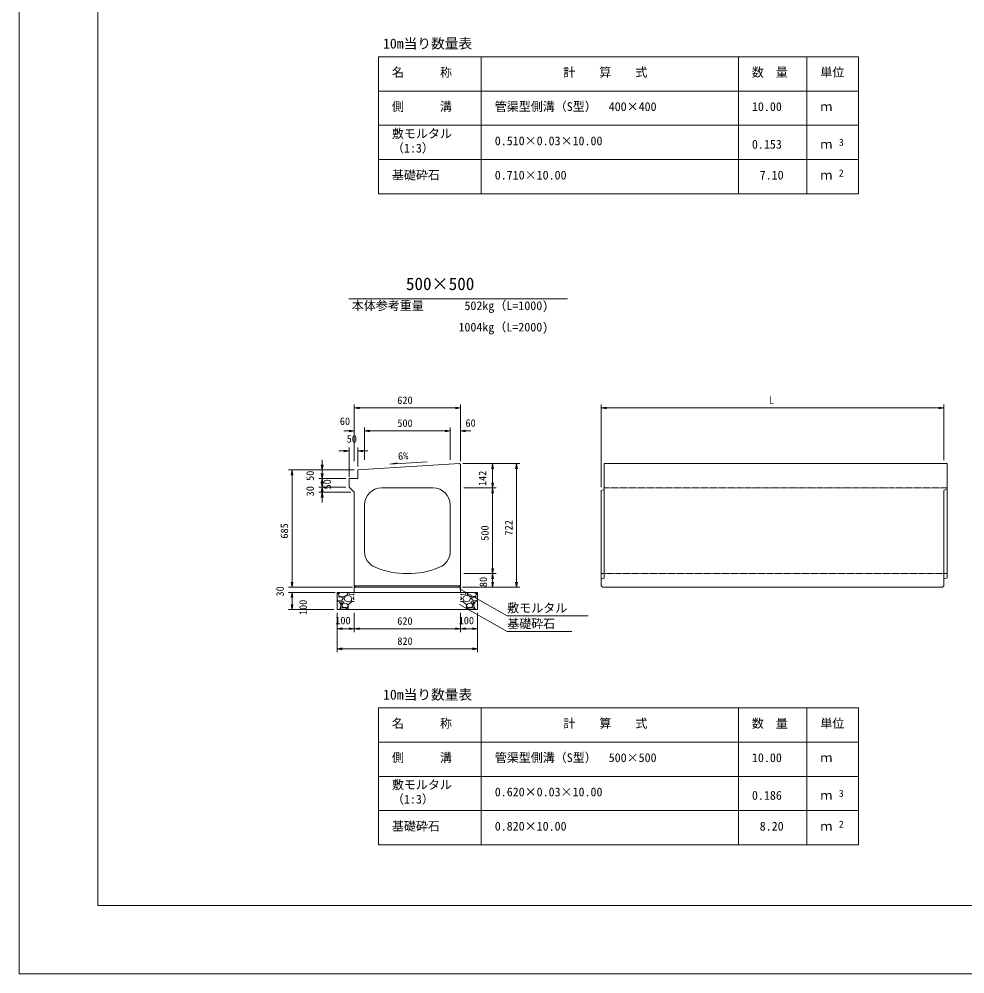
# Model space of a CAD drawing. Units: millimetres, scale not verified. Extents: x 0 to 84100, y 0 to 59400.
# Drawn here: x 0 to 27594, y 0 to 27874 of the extents above; entities that cross this region are included whole.
import ezdxf
from ezdxf.enums import TextEntityAlignment as Align

# ---------------------------------------------------------------- set-up
doc = ezdxf.new("R2010")
doc.units = ezdxf.units.MM
doc.header["$LTSCALE"] = 100
doc.linetypes.add('USER1', pattern=[0.375, 0.25, -0.125])
for name, color, linetype, lineweight in [('0_2', 7, 'Continuous', 18), ('D-MTR-FRAM（材料表図枠）', 2, 'Continuous', 18), ('D-STR-DIM（寸法）', 7, 'Continuous', 18), ('D-STR-HTXT（旗揚げ）', 7, 'Continuous', 18), ('D-STR-STRn（構造物）', 7, 'Continuous', 18), ('D-STR（構造物外形線）', 1, 'Continuous', 18), ('D-TTL(外枠）', 2, 'Continuous', 18), ('DEFPOINTS_3', 8, 'Continuous', 18)]:
    doc.layers.add(name, color=color, linetype=linetype, lineweight=lineweight)
for name, color, linetype in [('D-MTR-TXT(文字列）', 7, 'Continuous'), ('D-MTR（材料表タイトル）', 7, 'Continuous'), ('D-STR-TXT（文字）', 7, 'Continuous'), ('D-TTL-TXT（文字）', 7, 'Continuous')]:
    doc.layers.add(name, color=color, linetype=linetype)
doc.styles.add('ＭＳ ゴシック', font='')
doc.styles.get('ＭＳ ゴシック').set_extended_font_data('MS Gothic')

msp = doc.modelspace()

# ---------------------------------------------------------------- linework, layer by layer
at = {"layer": '0_2'}
for p, q in [((9778, 16521.4), (9928, 16546.4)), ((9928, 16496.4), (9778, 16521.4)), ((9778, 16521.4), (9928, 16521.4)), ((12728, 16546.4), (12878, 16521.4)), ((12878, 16521.4), (12728, 16496.4)), ((12878, 16521.4), (12728, 16521.4)), ((16983, 16521.4), (17133, 16546.4)), ((17133, 16496.4), (16983, 16521.4)), ((16983, 16521.4), (17133, 16521.4)), ((26833, 16546.4), (26983, 16521.4)), ((26983, 16521.4), (26833, 16496.4)), ((26983, 16521.4), (26833, 16521.4)), ((9628, 15877.9), (9778, 15852.9)), ((9778, 15852.9), (9628, 15827.9)), ((9778, 15852.9), (9628, 15852.9)), ((10078, 15852.9), (10228, 15877.9)), ((10078, 15852.9), (10228, 15877.9)), ((10228, 15827.9), (10078, 15852.9)), ((10078, 15852.9), (10228, 15852.9)), ((10228, 15827.9), (10078, 15852.9)), ((10078, 15852.9), (10228, 15852.9)), ((12428, 15877.9), (12578, 15852.9)), ((12428, 15877.9), (12578, 15852.9)), ((12578, 15852.9), (12428, 15827.9)), ((12578, 15852.9), (12428, 15852.9)), ((12578, 15852.9), (12428, 15827.9)), ((12578, 15852.9), (12428, 15852.9)), ((12878, 15852.9), (13028, 15877.9)), ((13028, 15827.9), (12878, 15852.9)), ((12878, 15852.9), (13028, 15852.9)), ((9478, 15293), (9628, 15268)), ((9628, 15268), (9478, 15243)), ((9628, 15268), (9478, 15268)), ((9878, 15268), (10028, 15293)), ((10028, 15243), (9878, 15268)), ((9878, 15268), (10028, 15268)), ((8841.7, 14712.1), (8816.7, 14862.1)), ((8866.7, 14862.1), (8841.7, 14712.1)), ((8841.7, 14712.1), (8841.7, 14862.1)), ((13789.2, 14747.1), (13814.2, 14897.1)), ((13814.2, 14897.1), (13839.2, 14747.1)), ((13814.2, 14897.1), (13814.2, 14747.1)), ((14486.8, 14747.1), (14511.8, 14897.1)), ((14511.8, 14897.1), (14536.8, 14747.1)), ((14511.8, 14897.1), (14511.8, 14747.1)), ((7938.3, 14562.1), (7963.3, 14712.1)), ((7963.3, 14712.1), (7988.3, 14562.1)), ((7963.3, 14712.1), (7963.3, 14562.1)), ((8841.7, 14462.1), (8816.7, 14612.1)), ((8866.7, 14612.1), (8841.7, 14462.1)), ((8841.7, 14462.1), (8841.7, 14612.1)), ((8816.7, 14312.1), (8841.7, 14462.1)), ((8841.7, 14212.1), (8816.7, 14362.1)), ((8841.7, 14462.1), (8866.7, 14312.1)), ((8841.7, 14462.1), (8841.7, 14312.1)), ((8866.7, 14362.1), (8841.7, 14212.1)), ((8841.7, 14212.1), (8841.7, 14362.1)), ((13814.2, 14187.1), (13789.2, 14337.1)), ((13839.2, 14337.1), (13814.2, 14187.1)), ((13814.2, 14187.1), (13814.2, 14337.1)), ((8816.7, 14062.1), (8841.7, 14212.1)), ((8816.7, 13912.1), (8841.7, 14062.1)), ((8841.7, 14212.1), (8866.7, 14062.1)), ((8841.7, 14212.1), (8841.7, 14062.1)), ((8841.7, 14062.1), (8866.7, 13912.1)), ((8841.7, 14062.1), (8841.7, 13912.1)), ((13789.2, 14037.1), (13814.2, 14187.1)), ((13814.2, 14187.1), (13839.2, 14037.1)), ((13814.2, 14187.1), (13814.2, 14037.1)), ((13814.2, 11687.1), (13789.2, 11837.1)), ((13839.2, 11837.1), (13814.2, 11687.1)), ((13814.2, 11687.1), (13814.2, 11837.1)), ((7963.3, 11287.1), (7938.3, 11437.1)), ((7963.3, 11287.1), (7938.3, 11437.1)), ((7988.3, 11437.1), (7963.3, 11287.1)), ((7963.3, 11287.1), (7963.3, 11437.1)), ((7988.3, 11437.1), (7963.3, 11287.1)), ((7963.3, 11287.1), (7963.3, 11437.1)), ((13789.2, 11537.1), (13814.2, 11687.1)), ((13814.2, 11287.1), (13789.2, 11437.1)), ((13814.2, 11687.1), (13839.2, 11537.1)), ((13814.2, 11687.1), (13814.2, 11537.1)), ((13839.2, 11437.1), (13814.2, 11287.1)), ((13814.2, 11287.1), (13814.2, 11437.1)), ((14511.8, 11287.1), (14486.8, 11437.1)), ((14536.8, 11437.1), (14511.8, 11287.1)), ((14511.8, 11287.1), (14511.8, 11437.1)), ((7938.3, 10987.1), (7963.3, 11137.1)), ((7938.3, 10987.1), (7963.3, 11137.1)), ((7963.3, 11137.1), (7988.3, 10987.1)), ((7963.3, 11137.1), (7963.3, 10987.1)), ((7963.3, 11137.1), (7988.3, 10987.1)), ((7963.3, 11137.1), (7963.3, 10987.1)), ((7963.3, 10637.1), (7938.3, 10787.1)), ((7988.3, 10787.1), (7963.3, 10637.1)), ((7963.3, 10637.1), (7963.3, 10787.1)), ((9278, 10076), (9428, 10101)), ((9428, 10051), (9278, 10076)), ((9278, 10076), (9428, 10076)), ((9628, 10101), (9778, 10076)), ((9778, 10076), (9628, 10051)), ((9778, 10076), (9628, 10076)), ((9778, 10076), (9928, 10101)), ((9928, 10051), (9778, 10076)), ((9778, 10076), (9928, 10076)), ((12728, 10101), (12878, 10076)), ((12878, 10076), (12728, 10051)), ((12878, 10076), (12728, 10076)), ((12878, 10076), (13028, 10101)), ((13028, 10051), (12878, 10076)), ((12878, 10076), (13028, 10076)), ((13228, 10101), (13378, 10076)), ((13378, 10076), (13228, 10051)), ((13378, 10076), (13228, 10076)), ((9278, 9489.3), (9428, 9514.3)), ((9428, 9464.3), (9278, 9489.3)), ((9278, 9489.3), (9428, 9489.3)), ((13228, 9514.3), (13378, 9489.3)), ((13378, 9489.3), (13228, 9464.3)), ((13378, 9489.3), (13228, 9489.3))]:
    msp.add_line(p, q, dxfattribs=at)
at = {"layer": 'D-MTR-FRAM（材料表図枠）'}
for p, q in [((10485.6, 26773.7), (24485.6, 26773.7)), ((10485.6, 22773.7), (10485.6, 26773.7)), ((13485.6, 22773.7), (13485.6, 26773.7)), ((20985.6, 22773.7), (20985.6, 26773.7)), ((22985.6, 23573.7), (22985.6, 26773.7)), ((22985.6, 22773.7), (22985.6, 26773.7)), ((24485.6, 22773.7), (24485.6, 26773.7)), ((10485.6, 25773.7), (24485.6, 25773.7)), ((10485.6, 24773.7), (24485.6, 24773.7)), ((10485.6, 23773.7), (24485.6, 23773.7)), ((10485.6, 22773.7), (24485.6, 22773.7)), ((10485.6, 7766.1), (24485.6, 7766.1)), ((10485.6, 3766.1), (10485.6, 7766.1)), ((13485.6, 3766.1), (13485.6, 7766.1)), ((20985.6, 3766.1), (20985.6, 7766.1)), ((22985.6, 4566.1), (22985.6, 7766.1)), ((22985.6, 3766.1), (22985.6, 7766.1)), ((24485.6, 3766.1), (24485.6, 7766.1)), ((10485.6, 6766.1), (24485.6, 6766.1)), ((10485.6, 5766.1), (24485.6, 5766.1)), ((10485.6, 4766.1), (24485.6, 4766.1)), ((10485.6, 3766.1), (24485.6, 3766.1))]:
    msp.add_line(p, q, dxfattribs=at)
at = {"layer": 'D-STR-DIM（寸法）'}
for p, q in [((9778, 14967.1), (9778, 16621.4)), ((9928, 16521.4), (12728, 16521.4)), ((12878, 14967.1), (12878, 16621.4)), ((16983, 14212.1), (16983, 16621.4)), ((17133, 16521.4), (26833, 16521.4)), ((26983, 14997.1), (26983, 16621.4)), ((9778, 14967.1), (9778, 15952.9)), ((10078, 15012.1), (10078, 15952.9)), ((10078, 15012.1), (10078, 15952.9)), ((12578, 15012.1), (12578, 15952.9)), ((12578, 15012.1), (12578, 15952.9)), ((12878, 14967.1), (12878, 15952.9)), ((9628, 15852.9), (9478, 15852.9)), ((10228, 15852.9), (10378, 15852.9)), ((10228, 15852.9), (12428, 15852.9)), ((12428, 15852.9), (12278, 15852.9)), ((13028, 15852.9), (13178, 15852.9)), ((9628, 14512.1), (9628, 15368)), ((9878, 14812.1), (9878, 15368)), ((9478, 15268), (9328, 15268)), ((10028, 15268), (10178, 15268)), ((8841.7, 14862.1), (8841.7, 15012.1)), ((10819.4, 14878.7), (11906.6, 14947.5)), ((10819.4, 14878.7), (11032.2, 14920.3)), ((12948, 14897.1), (13914.2, 14897.1)), ((12948, 14897.1), (14611.8, 14897.1)), ((9528, 14712.1), (7863.3, 14712.1)), ((7963.3, 14562.1), (7963.3, 11437.1)), ((9778, 14712.1), (8741.7, 14712.1)), ((8841.7, 14612.1), (8841.7, 14762.1)), ((8841.7, 14362.1), (8841.7, 14512.1)), ((13814.2, 14747.1), (13814.2, 14337.1)), ((14511.8, 14747.1), (14511.8, 11437.1)), ((9528, 14462.1), (8741.7, 14462.1)), ((9528, 14462.1), (8741.7, 14462.1)), ((8841.7, 14312.1), (8841.7, 14162.1)), ((9528, 14212.1), (8741.7, 14212.1)), ((9528, 14212.1), (8741.7, 14212.1)), ((9678, 14062.1), (8741.7, 14062.1)), ((8841.7, 14062.1), (8841.7, 13912.1)), ((12978, 14187.1), (13914.2, 14187.1)), ((12978, 14187.1), (13914.2, 14187.1)), ((13814.2, 11837.1), (13814.2, 14037.1)), ((8841.7, 13912.1), (8841.7, 13762.1)), ((7963.3, 11437.1), (7963.3, 11587.1)), ((12978, 11687.1), (13914.2, 11687.1)), ((12978, 11687.1), (13914.2, 11687.1)), ((13814.2, 11437.1), (13814.2, 11537.1)), ((9723, 11287.1), (7863.3, 11287.1)), ((9723, 11287.1), (7863.3, 11287.1)), ((12933, 11287.1), (13914.2, 11287.1)), ((12948, 11287.1), (14611.8, 11287.1)), ((9223, 11137.1), (7863.3, 11137.1)), ((9223, 11137.1), (7863.3, 11137.1)), ((7963.3, 10987.1), (7963.3, 10787.1)), ((7963.3, 10987.1), (7963.3, 10837.1)), ((9178, 10637.1), (7863.3, 10637.1)), ((9278, 10537.1), (9278, 9389.3)), ((9278, 10537.1), (9278, 9976)), ((9778, 10537.1), (9778, 9976)), ((9778, 10537.1), (9778, 9976)), ((12878, 10537.1), (12878, 9976)), ((12878, 10537.1), (12878, 9976)), ((13378, 10537.1), (13378, 9976)), ((13378, 10537.1), (13378, 9389.3)), ((9628, 10076), (9428, 10076)), ((12728, 10076), (9928, 10076)), ((13028, 10076), (13228, 10076)), ((13228, 9489.3), (9428, 9489.3))]:
    msp.add_line(p, q, dxfattribs=at)
at = {"layer": 'D-STR-HTXT（旗揚げ）'}
for p, q in [((9623.5, 19707.9), (16001.8, 19707.9)), ((12845.5, 11242.1), (14241.7, 10450.8)), ((12845.5, 10783), (14241.7, 9991.8)), ((16601.5, 10450.8), (14241.7, 10450.8)), ((16128, 9991.8), (14241.7, 9991.8))]:
    msp.add_line(p, q, dxfattribs=at)
at = {"layer": 'D-STR-STRn（構造物）'}
for p, q in [((9778, 11287.1), (9778, 11137.1)), ((12878, 11287.1), (12878, 11137.1)), ((9778, 11137.1), (9278, 11137.1)), ((9278, 11137.1), (9278, 10637.1)), ((9278, 11093.6), (9334.3, 11137.1)), ((9354.3, 11006.3), (9278, 10998.3)), ((9298.7, 10898.5), (9278, 10921.1)), ((9339, 10866.4), (9278, 10871.5)), ((9413.5, 10907.2), (9298.5, 10897.2)), ((9308.8, 11081.9), (9358.5, 11137.1)), ((9344.8, 11021.6), (9309.8, 11081.6)), ((9468.5, 11012.9), (9343.5, 11022.9)), ((9453.7, 10982.2), (9353.7, 11007.2)), ((9423.8, 10876.7), (9388.8, 10861.7)), ((9458.8, 10956.9), (9413.8, 10906.9)), ((9484, 10857), (9424, 10877)), ((9458.9, 10956.6), (9453.9, 10981.6)), ((9574.1, 11066.5), (9469.1, 11011.5)), ((9483.4, 10957), (9513.4, 10887)), ((9488.7, 10956.9), (9518.7, 11026.9)), ((9513.4, 10886.5), (9598.4, 10861.5)), ((9518.9, 11026.9), (9598.9, 11051.9)), ((9594, 11136.9), (9574, 11066.9)), ((9598.7, 11051.9), (9678.7, 11021.9)), ((9599.1, 10861.6), (9684.1, 10886.6)), ((9718.9, 10876.9), (9603.9, 10771.9)), ((9611, 11137.1), (9638, 11073.1)), ((9638.5, 11071.6), (9743.5, 11066.6)), ((9678.9, 11021.7), (9708.9, 10956.7)), ((9683.7, 10887.1), (9708.7, 10957.1)), ((9778, 10871.5), (9719, 10876.4)), ((9743.7, 10957), (9758.7, 10997)), ((9778, 10921.1), (9743.7, 10958.5)), ((9743.9, 11067.3), (9778, 11093.6)), ((9778, 10998.3), (9759.3, 10996.3)), ((12878, 11137.1), (9778, 11137.1)), ((12878, 11137.1), (13378, 11137.1)), ((12912.1, 11067.3), (12878, 11093.6)), ((12878, 10998.3), (12896.7, 10996.3)), ((12878, 10921.1), (12912.3, 10958.5)), ((12878, 10871.5), (12937, 10876.4)), ((12912.2, 10957), (12897.2, 10997)), ((13017.4, 11071.6), (12912.4, 11066.6)), ((12937, 10876.9), (13052, 10771.9)), ((12977, 11021.7), (12947, 10956.7)), ((12972.3, 10887.1), (12947.3, 10957.1)), ((13056.8, 10861.6), (12971.8, 10886.6)), ((13057.3, 11051.9), (12977.3, 11021.9)), ((13044.9, 11137.1), (13017.9, 11073.1)), ((13137, 11026.9), (13057, 11051.9)), ((13142.5, 10886.5), (13057.5, 10861.5)), ((13061.9, 11136.9), (13081.9, 11066.9)), ((13081.9, 11066.5), (13186.9, 11011.5)), ((13167.2, 10956.9), (13137.2, 11026.9)), ((13172.5, 10957), (13142.5, 10887)), ((13171.9, 10857), (13231.9, 10877)), ((13187.4, 11012.9), (13312.4, 11022.9)), ((13197, 10956.6), (13202, 10981.6)), ((13197.1, 10956.9), (13242.1, 10906.9)), ((13202.3, 10982.2), (13302.3, 11007.2)), ((13232.2, 10876.7), (13267.2, 10861.7)), ((13242.4, 10907.2), (13357.4, 10897.2)), ((13347.1, 11081.9), (13297.4, 11137.1)), ((13301.7, 11006.3), (13378, 10998.3)), ((13311.1, 11021.6), (13346.1, 11081.6)), ((13317, 10866.4), (13378, 10871.5)), ((13378, 11093.6), (13321.7, 11137.1)), ((13357.3, 10898.5), (13378, 10921.1)), ((13378, 11137.1), (13378, 10637.1)), ((9278, 10637.1), (13378, 10637.1)), ((9334.3, 10637.1), (9353.9, 10652.3)), ((9394.9, 10777.2), (9339.9, 10867.2)), ((9353.9, 10651.7), (9393.9, 10776.7)), ((9358.5, 10637.1), (9398.8, 10681.9)), ((9388.6, 10861.9), (9408.6, 10811.9)), ((9398.8, 10681.9), (9528.8, 10681.9)), ((9408.7, 10812), (9483.7, 10857)), ((9408.7, 10767.1), (9448.7, 10707.1)), ((9458.8, 10816.9), (9408.8, 10766.9)), ((9449, 10706.7), (9574, 10691.7)), ((9559.4, 10802.2), (9459.4, 10817.2)), ((9528.7, 10683), (9593.7, 10638)), ((9599.9, 10765.9), (9559.9, 10800.9)), ((9574, 10692), (9599, 10737)), ((9598, 10668.1), (9611, 10637.1)), ((9603.6, 10772.1), (9598.6, 10667.1)), ((9598.8, 10736.9), (9598.8, 10766.9)), ((13057.9, 10668.1), (13044.9, 10637.1)), ((13052.3, 10772.1), (13057.3, 10667.1)), ((13056, 10765.9), (13096, 10800.9)), ((13082, 10692), (13057, 10737)), ((13057.1, 10736.9), (13057.1, 10766.9)), ((13127.3, 10683), (13062.3, 10638)), ((13206.9, 10706.7), (13081.9, 10691.7)), ((13096.5, 10802.2), (13196.5, 10817.2)), ((13257.1, 10681.9), (13127.1, 10681.9)), ((13247.3, 10812), (13172.3, 10857)), ((13197.1, 10816.9), (13247.1, 10766.9)), ((13247.3, 10767.1), (13207.3, 10707.1)), ((13267.3, 10861.9), (13247.3, 10811.9)), ((13297.4, 10637.1), (13257.1, 10681.9)), ((13261, 10777.2), (13316, 10867.2)), ((13302, 10651.7), (13262, 10776.7)), ((13321.7, 10637.1), (13302.1, 10652.3))]:
    msp.add_line(p, q, dxfattribs=at)
at = {"layer": 'D-STR（構造物外形線）'}
for p, q in [((9878, 14712.1), (12848, 14897.1)), ((12848, 14897.1), (12878, 14867.1)), ((12878, 11332.1), (12878, 14867.1)), ((17073, 14897.1), (27073, 14897.1)), ((17073, 11552.1), (17073, 14897.1)), ((27073, 11567.1), (27073, 14897.1)), ((9878, 14462.1), (9878, 14712.1)), ((9628, 14212.1), (9628, 14462.1)), ((9628, 14462.1), (9878, 14462.1)), ((9628, 14212.1), (9778, 14062.1)), ((9778, 11332.1), (9778, 14062.1)), ((10578, 14187.1), (12078, 14187.1)), ((16983, 14112.1), (17073, 14137.1)), ((16983, 11332.1), (16983, 14112.1)), ((26983, 14112.1), (27073, 14162.1)), ((26983, 11332.1), (26983, 14112.1)), ((10078, 12333.1), (10078, 13687.1)), ((12578, 12333.1), (12578, 13687.1)), ((16983, 11522.1), (17073, 11552.1)), ((26983, 11537.1), (27073, 11567.1)), ((9778, 11332.1), (12878, 11332.1)), ((9778, 11332.1), (9823, 11287.1)), ((9778, 11287.1), (12283, 11287.1)), ((9823, 11287.1), (12878, 11287.1)), ((9823, 11287.1), (12833, 11287.1)), ((12833, 11287.1), (12878, 11332.1)), ((16983, 11332.1), (17028, 11287.1)), ((17028, 11287.1), (26938, 11287.1)), ((26938, 11287.1), (26983, 11332.1))]:
    msp.add_line(p, q, dxfattribs=at)
at = {"layer": 'D-STR（構造物外形線）', "linetype": 'USER1'}
for p, q in [((17073, 14187.1), (27073, 14187.1)), ((16983, 11687.1), (27073, 11687.1))]:
    msp.add_line(p, q, dxfattribs=at)
at = {"layer": 'D-STR（構造物外形線）'}
for centre, radius, start, end in [((10578, 13687.1), 500, 90, 180), ((12078, 13687.1), 500, 0, 90), ((10578, 12333.1), 500, 180, 247.97558), ((12078, 12333.1), 500, 292.02442, 0), ((11328, 14187.1), 2500, 247.97567, 292.02433)]:
    msp.add_arc(centre, radius, start, end, dxfattribs=at)
at = {"layer": 'D-TTL(外枠）'}
for p, q in [((2300, 2000), (2300, 57400)), ((81800, 2000), (2300, 2000))]:
    msp.add_line(p, q, dxfattribs=at)
at = {"layer": 'DEFPOINTS_3'}
for q in [(0, 59400), (84100, 0)]:
    msp.add_line((0, 0), q, dxfattribs=at)

# ---------------------------------------------------------------- texts
at = {"layer": 'D-MTR-TXT(文字列）', "style": 'ＭＳ ゴシック'}
for s, height, p in [('名\u3000\u3000\u3000称', 256.6, (10877.8, 26114)), ('計\u3000\u3000算\u3000\u3000式', 256.6, (15878.6, 26114)), ('数\u3000量', 256.6, (21377.8, 26114)), ('単位', 256.6, (23377.8, 26114)), ('側\u3000\u3000\u3000溝', 256.6, (10877.8, 25114)), ('管渠型側溝（S型）\u3000400×400', 256.6, (13877.8, 25114)), ('10.00', 256.6, (21380.5, 25114)), ('ｍ', 256.6, (23377.8, 25114)), ('敷モルタル', 256.6, (10877.8, 24324.1)), ('（1:3）', 256.6, (10877.8, 23901.8)), ('0.510×0.03×10.00', 256.6, (13877.8, 24114)), ('0.153', 256.6, (21380.5, 24014)), ('ｍ', 256.6, (23377.8, 24014)), ('3', 205.3, (23918, 24114.5)), ('基礎砕石', 256.6, (10877.8, 23114)), ('0.710×10.00', 256.6, (13877.8, 23114)), ('7.10', 256.6, (21607.9, 23114)), ('2', 205.3, (23918, 23214.5)), ('ｍ', 256.6, (23377.8, 23114)), ('本体参考重量', 256.6, (9706.5, 19301.2)), (' 502kg（L=1000)', 256.6, (12818.5, 19301.2)), ('1004kg（L=2000)', 256.6, (12818.5, 18677.1)), ('名\u3000\u3000\u3000称', 256.6, (10877.8, 7106.5)), ('計\u3000\u3000算\u3000\u3000式', 256.6, (15878.6, 7106.5)), ('数\u3000量', 256.6, (21377.8, 7106.5)), ('単位', 256.6, (23377.8, 7106.5)), ('側\u3000\u3000\u3000溝', 256.6, (10877.8, 6106.5)), ('管渠型側溝（S型）\u3000500×500', 256.6, (13877.8, 6106.5)), ('10.00', 256.6, (21380.5, 6106.5)), ('ｍ', 256.6, (23377.8, 6106.5)), ('敷モルタル', 256.6, (10877.8, 5316.5)), ('0.620×0.03×10.00', 256.6, (13877.8, 5106.5)), ('0.186', 256.6, (21380.5, 5006.5)), ('3', 205.3, (23918, 5106.9)), ('（1:3）', 256.6, (10877.8, 4894.3)), ('ｍ', 256.6, (23377.8, 5006.5)), ('基礎砕石', 256.6, (10877.8, 4106.5)), ('2', 205.3, (23918, 4206.9)), ('0.820×10.00', 256.6, (13877.8, 4106.5)), ('8.20', 256.6, (21607.9, 4106.5)), ('ｍ', 256.6, (23377.8, 4106.5))]:
    msp.add_text(s, height=height, dxfattribs=at).set_placement(p, align=Align.BOTTOM_LEFT)
at = {"layer": 'D-MTR（材料表タイトル）', "style": 'ＭＳ ゴシック'}
for p in [(10619.8, 26926.2), (10619.8, 7918.7)]:
    msp.add_text('10m当り数量表', height=293.3, dxfattribs=at).set_placement(p, align=Align.BOTTOM_LEFT)
at = {"layer": 'D-STR-DIM（寸法）', "style": 'ＭＳ ゴシック'}
for s, p in [('620', (11032.5, 16571.4)), ('L', (21884.1, 16571.4)), ('60', (9357.1, 15959.7)), ('500', (11034.8, 15902.9)), ('60', (13022.7, 15906.4)), ('50', (9557.3, 15443)), ('100', (9224.2, 10142.4)), ('620', (11032.5, 10126)), ('100', (12824.2, 10142.4)), ('820', (11034.8, 9539.3))]:
    msp.add_text(s, height=219.9, dxfattribs=at).set_placement(p, align=Align.BOTTOM_LEFT)
for s, p in [('50', (8666.7, 14391.4)), ('142', (13694.3, 14241.4)), ('30', (8666.7, 13941.4)), ('50', (9164.5, 14141.4)), ('685', (7913.3, 12708)), ('722', (14461.8, 12798.2)), ('500', (13764.2, 12644)), ('80', (13719.4, 11291.4)), ('30', (7788.3, 11016.4)), ('100', (8459.9, 10475.6))]:
    msp.add_text(s, height=219.9, rotation=90, dxfattribs=at).set_placement(p, align=Align.BOTTOM_LEFT)
at = {"layer": 'D-STR-TXT（文字）', "style": 'ＭＳ ゴシック'}
msp.add_text('6%', height=219.9, rotation=3.62, dxfattribs=at).set_placement((11065, 14939.1), align=Align.BOTTOM_LEFT)
for s, p in [('敷モルタル', (14241.7, 10475.8)), ('基礎砕石', (14241.7, 10016.8))]:
    msp.add_text(s, height=256.6, dxfattribs=at).set_placement(p, align=Align.BOTTOM_LEFT)
at = {"layer": 'D-TTL-TXT（文字）', "style": 'ＭＳ ゴシック'}
msp.add_text('500×500', height=366.6, dxfattribs=at).set_placement((11286.1, 19852.7), align=Align.BOTTOM_LEFT)

doc.saveas('drawing.dxf')
